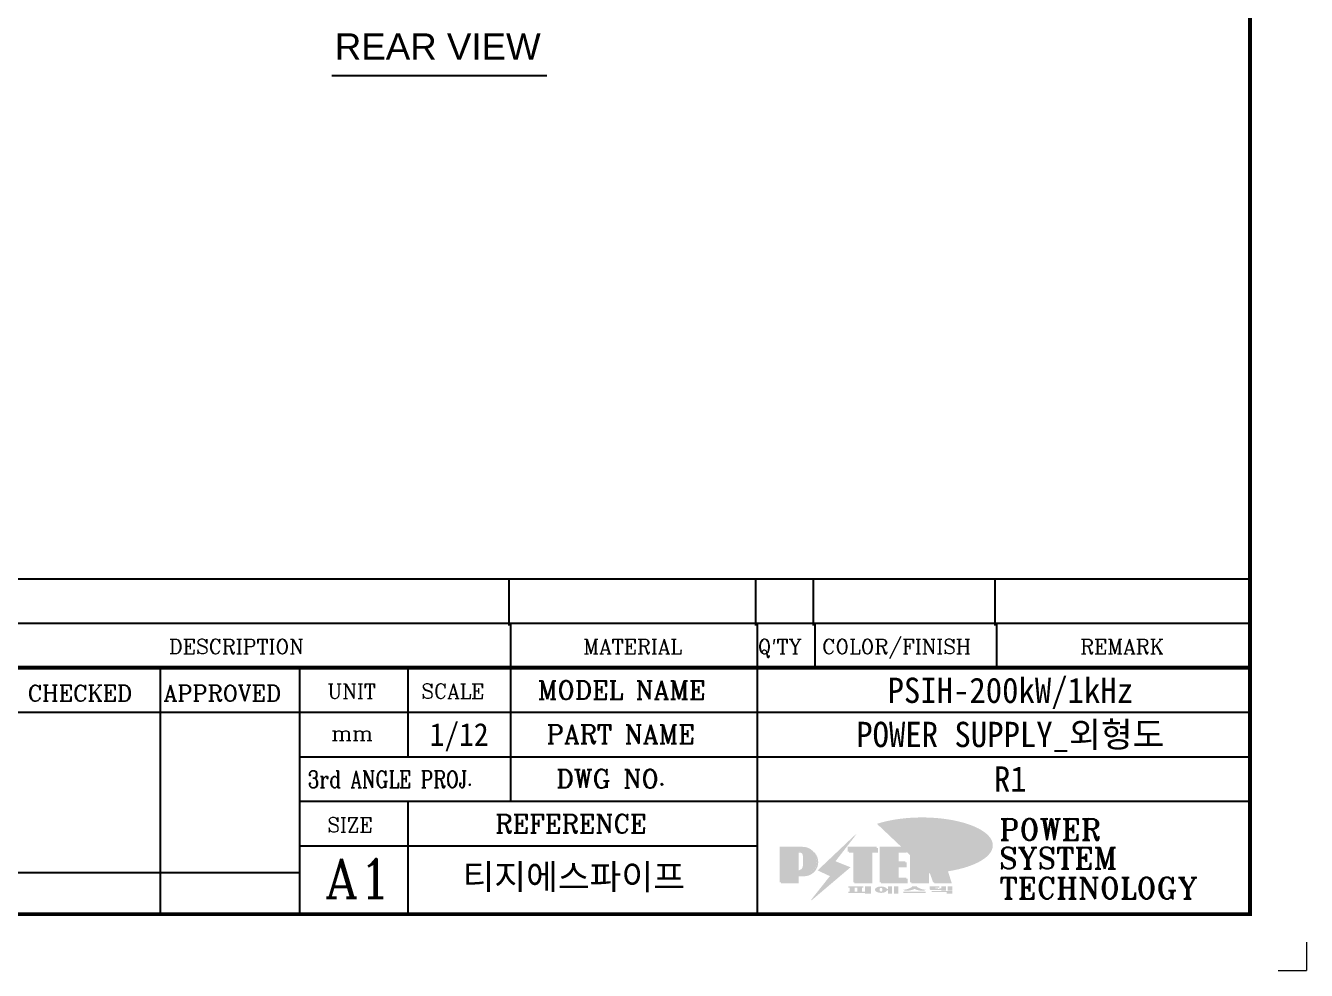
# Model space of a CAD drawing. Header units: millimetres. Extents: x 4969 to 37601, y -771 to 6478.
# Drawn here: x 23182 to 25913, y -746 to 1269 of the extents above; entities that cross this region are included whole.
import ezdxf
from ezdxf.enums import TextEntityAlignment as Align

# ---------------------------------------------------------------- set-up
doc = ezdxf.new("R2010")
doc.units = ezdxf.units.MM
doc.header["$LTSCALE"] = 7
doc.header["$MEASUREMENT"] = 0
doc.layers.get('0').update_dxf_attribs({"linetype": 'CONTINUOUS'})
doc.layers.add('FORMAT-1', color=7, linetype='CONTINUOUS')
doc.layers.add('line', color=3, linetype='CONTINUOUS')
doc.styles.add('arial_ttf', font='arial.ttf')
doc.styles.add('HAN', font='')
doc.styles.add('RC', font='ROMANC.SHX')
doc.styles.add('ROMANT', font='romant')
doc.styles.add('RT', font='ROMANT.SHX', dxfattribs={"oblique": 15})
doc.styles.get('HAN').set_extended_font_data('GulimChe')

# ---------------------------------------------------------------- blocks, each defined once
blk = doc.blocks.new('no1')
at = {"color": 180}
for p, q in [((0, 8.25), (279, 8.25)), ((147.6, 8.25), (147.6, 0)), ((191.42, 8.25), (191.42, 0)), ((201.64, 8.25), (201.64, 0)), ((233.97, 8.25), (233.97, 0))]:
    blk.add_line(p, q, dxfattribs=at)
at = {"color": 2, "style": 'RT', "oblique": 15}
blk.add_attdef('NO', text='', height=2.61, dxfattribs=at).set_placement((5.08, 3.76), align=Align.MIDDLE_CENTER)
at = {"color": 2, "style": 'HAN'}
for tag, p in [('PART-NO', (29.65, 4.12)), ('MATERIAL', (167.06, 4.12)), ("Q'TY", (196.53, 4.12)), ('COLOR/FINISH', (217.81, 4.12)), ('REMARK', (256.13, 4.12))]:
    blk.add_attdef(tag, text='', height=4.35, dxfattribs=at).set_placement(p, align=Align.MIDDLE_CENTER)
blk.add_attdef('DESCRIPTION', text='', height=4.35, dxfattribs=at).set_placement((51.76, 4.12), align=Align.MIDDLE_LEFT)
blk = doc.blocks.new('new LOGO')
at = {"layer": 'line'}
h = blk.add_hatch(color=253, dxfattribs=at)
edge = h.paths.add_edge_path()
edge.add_ellipse((333.9, 86.4), major_axis=(-165.9, 0), ratio=0.39426, start_angle=111.5127, end_angle=334.469)
edge.add_ellipse((314.1, 81.2), major_axis=(-153.7, 0), ratio=0.40699, start_angle=121.3066, end_angle=327.7437, ccw=False)
edge.add_line((394, 27.8), (394.7, 25.6))
h = blk.add_hatch(color=250, dxfattribs=at)
h.paths.add_polyline_path([(44.5, 69.4), (46.6, 69.4, -0.129793), (52, 68, 0.221832), (43.6, 71.9), (41.5, 71.9), (41.5, 27.9), (43.6, 27.9, 0.02048), (44.5, 28)], flags=17)
h.paths.add_polyline_path([(44.5, 13.9), (57.3, 13.9, 0.72362), (77.1, 73.9, -0.679777), (54.3, 16.4), (41.5, 16.4), (41.5, -0.1), (3, -0.1), (3, -2.6), (44.5, -2.6)])
h.paths.add_polyline_path([(117.9, 14.2), (71.5, -44.4), (77.1, -39.6), (120.8, 15.6), (92, 28.9), (173.3, 106), (177.5, 111.4), (89.1, 27.6)])
h.paths.add_polyline_path([(162.7, 71.9), (162.7, 69.4), (172.5, 69.4), (172.5, 71.9)], flags=17)
h.paths.add_polyline_path([(217.7, 69.4), (230.5, 69.4), (230.5, 80.4), (227.5, 80.4), (227.5, 71.9), (214.7, 71.9), (214.7, -0.1), (175.5, -0.1), (175.5, -2.6), (217.7, -2.6)])
h.paths.add_polyline_path([(297.8, 46.6), (294.8, 46.6), (294.8, 37.4), (276, 37.4), (276, 10.9), (279, 10.9), (279, 34.9), (297.8, 34.9)])
h.paths.add_polyline_path([(300, 8.4), (297, 8.4), (297, -0.1), (237.5, -0.1), (237.5, -2.6), (300, -2.6)])
h.paths.add_polyline_path([(297.8, 80.4), (294.8, 80.4), (294.8, 71.9), (276, 71.9), (276, 49.1), (279, 49.1), (279, 69.4), (297.8, 69.4)])
h.paths.add_polyline_path([(350.2, 80.4), (347.2, 80.4), (347.2, 61.6), (350.2, 63.5)])
h.paths.add_polyline_path([(350.2, 26.7), (347.2, 35.2), (347.2, -0.1), (308.5, -0.1), (308.5, -2.6), (350.2, -2.6)])
h.paths.add_polyline_path([(402.7, 80.4), (396.5, 80.4), (379.6, 66.8), (400.5, -0.1), (361.8, -0.1), (362.7, -2.6), (403.5, -2.6), (382.6, 64.3)])
blk.add_hatch(color=5, dxfattribs=at).paths.add_polyline_path([(166.3, 35), (131, 49), (180.4, 112.7), (92, 28.9), (120.8, 15.6), (74.4, -43)])
h = blk.add_hatch(color=1, dxfattribs=at)
h.paths.add_polyline_path([(41.5, 16.4), (54.3, 16.4, 1), (54.3, 82.9), (0, 82.9), (0, -0.1), (41.5, -0.1)])
h.paths.add_polyline_path([(41.5, 27.9), (41.5, 71.9), (43.6, 71.9, -0.414214), (54.6, 60.9), (54.6, 38.9, -0.414214), (43.6, 27.9)], flags=16)
h.paths.add_polyline_path([(214.7, 71.9), (227.5, 71.9), (227.5, 82.9), (159.7, 82.9), (159.7, 71.9), (172.5, 71.9), (172.5, -0.1), (214.7, -0.1)])
h.paths.add_polyline_path([(276, 37.4), (294.8, 37.4), (294.8, 49.1), (276, 49.1), (276, 71.9), (294.8, 71.9), (294.8, 82.9), (234.5, 82.9), (234.5, -0.1), (297, -0.1), (297, 10.9), (276, 10.9)])
h.paths.add_polyline_path([(347.2, 35.2), (359.7, -0.1), (400.5, -0.1), (379.6, 66.8), (399.7, 82.9), (380.6, 82.9), (347.2, 61.6), (347.2, 82.9), (305.5, 82.9), (305.5, -0.1), (347.2, -0.1)])
h = blk.add_hatch(color=250, dxfattribs=at)
edge = h.paths.add_edge_path()
edge.add_ellipse((237.8, -17.6), major_axis=(-14.3, 0), ratio=0.526336, start_angle=192.2456, end_angle=269.0748)
edge.add_line((238.1, -10.1), (237.6, -10.1))
edge.add_ellipse((237.8, -17.6), major_axis=(-14.3, 0), ratio=0.526336, start_angle=270.9252, end_angle=449.0748)
edge.add_line((237.6, -25.1), (238.1, -25.1))
edge.add_ellipse((237.8, -17.6), major_axis=(-14.3, 0), ratio=0.526336, start_angle=450.9252, end_angle=527.7544)
edge.add_line((251.7, -19.2), (254.1, -19.2))
edge.add_line((254.1, -19.2), (254.1, -27.1))
edge.add_line((254.1, -27.1), (263.1, -27.1))
edge.add_line((263.1, -27.1), (263.1, -10.1))
edge.add_line((263.1, -10.1), (254.1, -10.1))
edge.add_line((254.1, -10.1), (254.1, -16))
edge.add_line((254.1, -16), (251.7, -16))
h.paths.add_polyline_path([(241, -16.4), (241, -18.7, -1), (234.4, -18.7), (234.4, -16.4, -1)], flags=16)
h.paths.add_polyline_path([(278.2, -10.1), (268.1, -10.1), (268.1, -27.1), (278.2, -27.1)])
h.paths.add_polyline_path([(310.3, -10.1), (310.3, -11.1, -0.157169), (289.3, -17.5), (294, -19.9, 0.128407), (316.3, -15.9, 0.128407), (338.6, -19.9), (343.3, -17.5, -0.157169), (322.2, -11.1), (322.2, -10.1)])
h.paths.add_polyline_path([(342.1, -25.1), (342.1, -22.3), (290.4, -22.3), (290.4, -25.1)])
h.paths.add_polyline_path([(352, -10.1), (352, -16.2, 0.414214), (354, -18.2), (378.7, -18.2), (378.7, -19.6), (390.2, -19.6), (390.2, -10.1), (378.7, -10.1), (378.7, -13.6), (374.7, -13.6), (374.7, -15.1), (378.7, -15.1), (378.7, -16.2), (364.7, -16.2), (364.7, -15.1), (371.2, -15.1), (371.2, -13.6), (364.7, -13.6), (364.7, -12.6), (374.7, -12.6), (374.7, -10.1)])
h.paths.add_polyline_path([(393.8, -10.1), (393.8, -19.6), (405, -19.6), (405, -10.1)])
h.paths.add_polyline_path([(405, -27.1), (405, -20.9), (356.8, -20.9), (356.8, -23), (391.8, -23), (391.8, -27.1)])
h.paths.add_polyline_path([(200.4, -10.1), (200.4, -22.3), (193.2, -22.3), (193.2, -12.6), (196.6, -12.6), (196.6, -10.1), (161, -10.1), (161, -12.6), (164.5, -12.6), (164.5, -22.3), (161, -22.3), (161, -25.1), (200.4, -25.1), (200.4, -27.1), (213.9, -27.1), (213.9, -10.1)])
h.paths.add_polyline_path([(182, -12.6), (175.6, -12.6), (175.6, -22.3), (182, -22.3)], flags=17)
blk = doc.blocks.new('format-a1')
at = {"color": 180}
for p, q in [((575, 61.74), (854, 61.74)), ((722.6, 61.74), (722.6, 53.82)), ((766.42, 61.74), (766.42, 53.82)), ((776.64, 61.74), (776.64, 53.82)), ((808.97, 61.74), (808.97, 53.82)), ((660.43, 10), (660.43, 53.82)), ((685.16, 10), (685.16, 53.82)), ((704.32, 53.82), (704.32, 37.98)), ((722.6, 53.82), (722.6, 30.06)), ((766.42, 53.82), (766.42, 10)), ((610.96, 45.9), (854, 45.9)), ((685.16, 37.98), (854, 37.98)), ((685.16, 30.06), (854, 30.06)), ((704.32, 30.06), (704.32, 10)), ((685.16, 22.14), (766.42, 22.14)), ((610.96, 17.43), (685.16, 17.43))]:
    blk.add_line(p, q, dxfattribs=at)
at = {"color": 3, "lineweight": 9}
for p in [(864, 5), (859, 0)]:
    blk.add_line(p, (864, 0), dxfattribs=at)
at = {"color": 7, "const_width": 0.7}
blk.add_lwpolyline([(610.96, 10), (610.96, 53.82), (854, 53.82)], dxfattribs=at)
at = {"layer": 'FORMAT-1', "color": 7, "const_width": 0.7}
blk.add_lwpolyline([(26, 10), (26, 592), (854, 592), (854, 10)], close=True, dxfattribs=at)
at = {"xscale": 0.07581600000014532, "yscale": 0.07581600000014532, "zscale": 0.07581600000014532}
blk.add_blockref('new LOGO', (770.4, 15.68), dxfattribs=at)
at = {"color": 2, "style": 'RC'}
for s, height, p in [('COLOR/FINISH', 2.6136, (777.95, 56.25)), ('DESCRIPTION', 2.6136, (661.89, 56.25)), ('MATERIAL', 2.614, (735.53, 56.25)), ("Q'TY", 2.614, (766.5, 56.25)), ('REMARK', 2.614, (823.81, 56.25)), ('CHECKED', 2.85, (636.81, 47.83)), ('APPROVED', 2.85, (660.96, 47.83)), ('UNIT', 2.614, (690.03, 48.33)), ('SCALE', 2.614, (706.73, 48.33)), ('MODEL NAME', 3.267, (727.43, 48.2)), ('PART NAME', 3.267, (729, 40.36)), ('mm', 2.614, (690.76, 40.84)), (' DWG NO.', 3.267, (728.5, 32.44)), ('REFERENCE', 3.267, (719.88, 24.43)), ('SIZE', 2.614, (690.03, 24.57))]:
    blk.add_text(s, height=height, dxfattribs=at).set_placement(p)
at = {"color": 2, "style": 'RC', "width": 0.8}
blk.add_text('3rd ANGLE PROJ.', height=3, dxfattribs=at).set_placement((686.55, 32.46))
at = {"style": 'ROMANT'}
for s, p in [('POWER', (809.43, 23.14)), ('SYSTEM', (809.43, 18.03)), ('TECHNOLOGY', (809.43, 12.75))]:
    blk.add_text(s, height=3.791, dxfattribs=at).set_placement(p)
at = {"color": 2, "lineweight": 30, "style": 'RC'}
blk.add_text('A1', height=6.9, dxfattribs=at).set_placement((689.59, 12.91))
at = {"style": 'HAN'}
for tag, height, p in [('MODEL-NAME', 4.5, (811.39, 49.79)), ('SCALE', 4.05, (713.46, 41.94)), ('PART-NAME', 4.5, (811.39, 41.94)), ('DWG-NO', 4.5, (811.39, 34.02)), ('DRA-BY', 4.5, (623.33, 31.66)), ('CH-BY', 4.5, (648.06, 31.66)), ('APP-BY', 4.5, (672.8, 31.66)), ('관련업체명', 4.5, (733.83, 16.64)), ('DRA-DATE', 3.75, (623.33, 13.71)), ('CH-DATE', 3.75, (648.06, 13.71)), ('APP-DATE', 3.75, (672.8, 13.71))]:
    blk.add_attdef(tag, text='', height=height, dxfattribs=at).set_placement(p, align=Align.MIDDLE_CENTER)

msp = doc.modelspace()

# ---------------------------------------------------------------- linework, layer by layer
msp.add_line((23834.454, 1163.154, 0), (24292.857, 1163.154, 0))

# ---------------------------------------------------------------- block references
ref = msp.add_blockref('format-a1', (15544.635, -746.069), dxfattribs=dict(xscale=12, yscale=12, zscale=12))
ref.add_attrib('관련업체명', '티지에스파이프', dxfattribs={"height": 54, "style": 'HAN'}).set_placement((24350.557, -546.385), align=Align.MIDDLE_CENTER)
ref.add_attrib('SCALE', '1/12', dxfattribs={"height": 48.6, "style": 'HAN'}).set_placement((24106.18, -242.773), align=Align.MIDDLE_CENTER)
ref.add_attrib('PART-NO', 'R1', dxfattribs={"height": 54, "style": 'HAN'}).set_placement((25281.353, -337.813), align=Align.MIDDLE_CENTER)
ref.add_attrib('PART-NAME', 'POWER SUPPLY_외형도', dxfattribs={"height": 54, "style": 'HAN'}).set_placement((25281.353, -242.773), align=Align.MIDDLE_CENTER)
ref.add_attrib('MODEL-NAME', 'PSIH-200kW/1kHz', dxfattribs={"height": 54, "style": 'HAN'}).set_placement((25281.353, -148.617), align=Align.MIDDLE_CENTER)
at = {"xscale": 12, "yscale": 12, "zscale": 12}
msp.add_blockref('no1', (22441.03, -10.126), dxfattribs=at)

# ---------------------------------------------------------------- texts
at = {"color": 2, "style": 'arial_ttf'}
msp.add_text('REAR VIEW', height=56, dxfattribs=at).set_placement((23841.084, 1196.674, 0))

doc.saveas('drawing.dxf')
